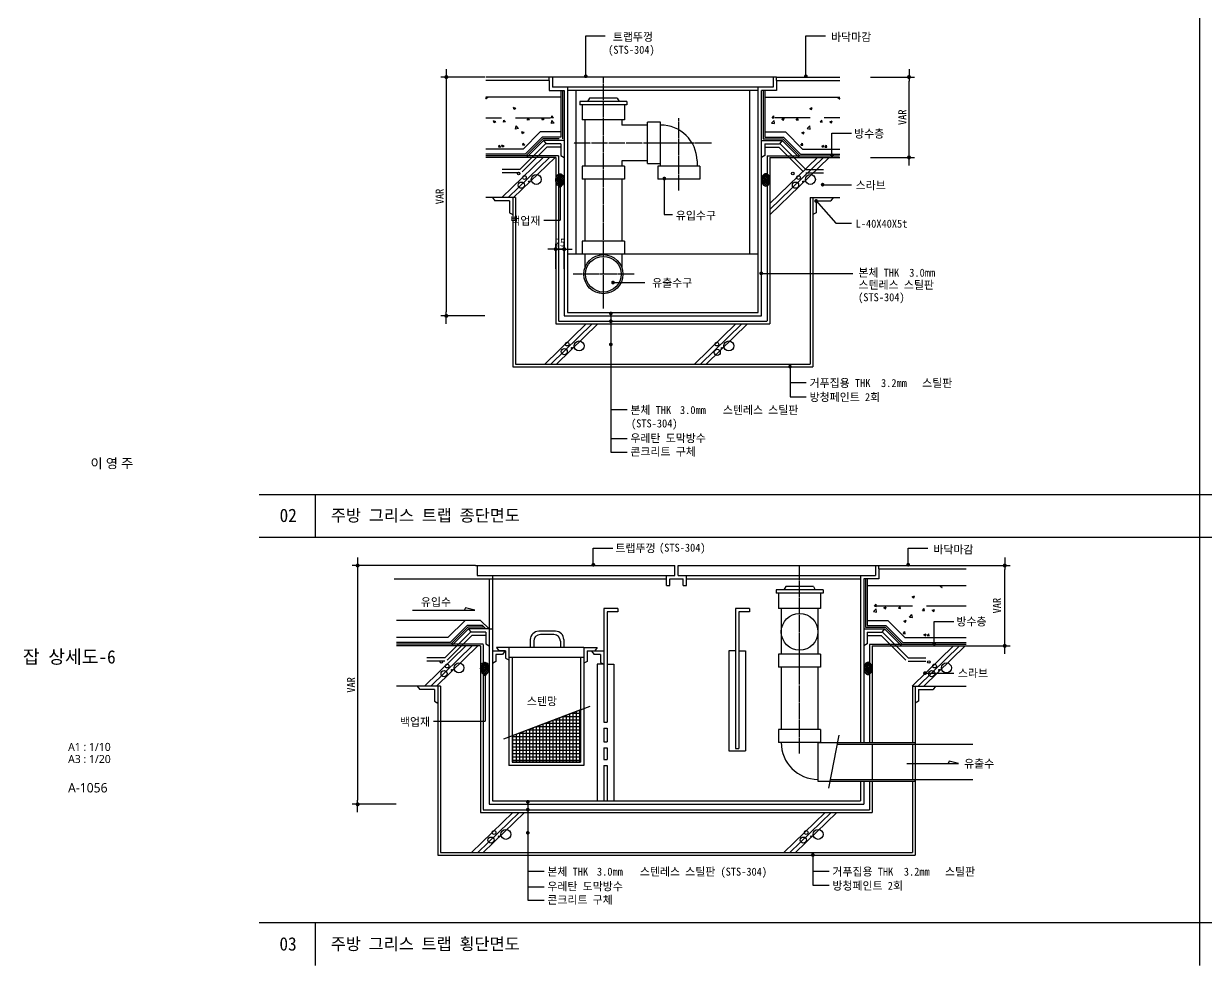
# Model space of a CAD drawing. Header units: millimetres. Extents: x 209 to 75467, y 6568 to 12199.
# Drawn here: x 49727 to 54160, y 6680 to 10209 of the extents above; entities that cross this region are included whole.
import ezdxf
from ezdxf.enums import TextEntityAlignment as Align

# ---------------------------------------------------------------- set-up
doc = ezdxf.new("R2010")
doc.units = ezdxf.units.MM
doc.header["$MEASUREMENT"] = 0
for name, pattern in [('CENTER', [65, 60, -2, 1, -2]), ('HIDDEN', [0.375, 0.25, -0.125]), ('HIDDENX2', [0.75, 0.5, -0.25])]:
    doc.linetypes.add(name, pattern=pattern)
doc.layers.get('0').update_dxf_attribs({"linetype": 'CONTINUOUS'})
for name, color, linetype, lineweight in [('A-BORD-TEXT', 3, 'CONTINUOUS', 25), ('A-MKXS-LEAD', 7, 'CONTINUOUS', 25), ('A-MKXS-TEXT1', 3, 'CONTINUOUS', 25), ('A-XXXX-TABL', 7, 'CONTINUOUS', 25)]:
    doc.layers.add(name, color=color, linetype=linetype, lineweight=lineweight)
for name, color, linetype in [('CA-ANNO-TEXT', 3, 'CONTINUOUS'), ('CEN', 1, 'CENTER'), ('COL', 2, 'CONTINUOUS'), ('DIM', 7, 'CONTINUOUS'), ('F', 4, 'CONTINUOUS'), ('H', 5, 'CONTINUOUS'), ('OBJ', 7, 'CONTINUOUS'), ('S', 6, 'CONTINUOUS'), ('TEXT', 7, 'CONTINUOUS'), ('W', 7, 'CONTINUOUS'), ('W2', 3, 'CONTINUOUS'), ('W3', 7, 'CONTINUOUS'), ('방수2', 4, 'HIDDENX2')]:
    doc.layers.add(name, color=color, linetype=linetype)
doc.styles.add('HY울릉도L', font='H2GTRE.TTF')
doc.styles.get("Standard").update_dxf_attribs({"font": 'SIMPLEX.shx'})
doc.styles.add('돋움', font='')
doc.styles.add('돋움체', font='')
doc.styles.add('맑은고딕', font='')
doc.styles.get('돋움').set_extended_font_data('DotumChe')
doc.styles.get('돋움체').set_extended_font_data('DotumChe')
doc.styles.get('맑은고딕').set_extended_font_data('Malgun Gothic')
doc.dimstyles.new('CDIM', dxfattribs={"dimtxt": 3, "dimasz": 1.5, "dimexe": 2, "dimexo": 1, "dimgap": 1, "dimtad": 1, "dimdec": 0, "dimrnd": 0.5, "dimzin": 0, "dimdsep": 32, "dimlunit": 6, "dimtxsty": 'HY울릉도L', "dimblk1": '_CIDOT', "dimblk2": '_CIDOT', "dimsah": 1, "dimcen": 5.5, "dimclrd": 2, "dimclre": 2, "dimclrt": 7, "dimadec": 0, "dimazin": 0, "dimtfac": 1, "dimtdec": 0, "dimtix": 1, "dimtmove": 2, "dimatfit": 1, "dimldrblk": '_CIDOT', "dimfxl": 1, "dimtolj": 1, "dimtzin": 0, "dimlwd": -1, "dimarcsym": 0})

# ---------------------------------------------------------------- blocks, each defined once
blk = doc.blocks.new('*X495')
at = {"color": 0}
for p, q in [((3041.2, 2283.2), (3058.4, 2300.4)), ((3041.7, 2278.1), (3061.5, 2297.8)), ((3041.8, 2289.5), (3054.2, 2301.8)), ((3065.9, 2279.8), (3046.9, 2298.8)), ((3066.1, 2285.3), (3050.3, 2301.1)), ((3064.6, 2292.4), (3055.4, 2301.6)), ((3057.1, 2266), (3041.2, 2281.9)), ((3060.5, 2268.3), (3041.4, 2287.3)), ((3063, 2271.4), (3042.5, 2291.9)), ((3052, 2265.5), (3042.7, 2274.7)), ((3043.1, 2273.8), (3063.7, 2294.4)), ((3064.8, 2275.2), (3044.4, 2295.7)), ((3045.2, 2270.2), (3065.3, 2290.3)), ((3048, 2267.4), (3066.1, 2285.5)), ((3051.8, 2265.5), (3065.9, 2279.6)), ((3059.2, 2267.3), (3062.3, 2270.3))]:
    blk.add_line(p, q, dxfattribs=at)
blk = doc.blocks.new('*X496')
at = {"color": 0}
for p, q in [((3269.4, 2529.7), (3272.5, 2530.9)), ((3269.4, 2529.7), (3274.3, 2526.3)), ((3274.2, 2525.7), (3275.1, 2526.8)), ((3274.2, 2525.7), (3275.1, 2525.7)), ((3274.3, 2526.3), (3275.1, 2528.7)), ((3072.9, 2469.4), (3077.7, 2475.1)), ((3078.9, 2468.8), (3077.7, 2475.1)), ((3185.3, 2497.4), (3192.3, 2500.1)), ((3185.3, 2497.4), (3190.3, 2494)), ((3190.3, 2494), (3192.3, 2500.1)), ((3070.5, 2453.4), (3078.3, 2461.5)), ((3070.5, 2453.4), (3079.4, 2452)), ((3072.9, 2469.4), (3078.9, 2468.8)), ((3079.4, 2452), (3078.3, 2461.5)), ((3101.3, 2465.1), (3108.3, 2467.8)), ((3101.3, 2465.1), (3106.3, 2461.8)), ((3106.3, 2461.8), (3108.3, 2467.8)), ((3144.6, 2463.1), (3149.5, 2468.8)), ((3144.6, 2463.1), (3150.6, 2462.6)), ((3150.6, 2462.5), (3149.5, 2468.8)), ((3177.2, 2436.8), (3185, 2445)), ((3186.1, 2435.5), (3185, 2445)), ((3216.4, 2456.8), (3221.2, 2462.5)), ((3216.4, 2456.8), (3222.4, 2456.3)), ((3222.4, 2456.3), (3221.2, 2462.5)), ((3245, 2457.1), (3252, 2459.8)), ((3245, 2457.1), (3250, 2453.8)), ((3250, 2453.8), (3252, 2459.8)), ((3161, 2424.9), (3168, 2427.6)), ((3161, 2424.9), (3166, 2421.5)), ((3166, 2421.5), (3168, 2427.6)), ((3177.2, 2436.8), (3186.1, 2435.5)), ((3158.5, 2387.9), (3163.3, 2393.6)), ((3158.5, 2387.9), (3164.5, 2387.3)), ((3164.5, 2387.3), (3163.3, 2393.6)), ((3220.7, 2384.6), (3227.7, 2387.3)), ((3220.7, 2384.6), (3225.7, 2381.3)), ((3225.7, 2381.3), (3227.7, 2387.3)), ((3230.2, 2381.6), (3235.1, 2387.3)), ((3230.2, 2381.6), (3236.2, 2381.1)), ((3236.2, 2381.1), (3235.1, 2387.3))]:
    blk.add_line(p, q, dxfattribs=at)
blk = doc.blocks.new('_CIDOT')
at = {"color": 0, "linetype": 'ByBlock'}
blk.add_line((2, 0), (-1, 0), dxfattribs=at)
at = {"color": 0, "linetype": 'ByBlock', "const_width": 0.5}
blk.add_lwpolyline([(-0.25, 0, 1), (0.25, 0, 1)], format="xyb", close=True, dxfattribs=at)
blk = doc.blocks.new('*D519')
at = {"layer": 'DIM', "lineweight": -2, "transparency": 16777216}
for p, q in [((51455.9, 10008.7), (51291.2, 10008.7)), ((51455.9, 9113.8), (51291.2, 9113.8))]:
    blk.add_line(p, q, dxfattribs=at)
at = {"layer": 'DIM', "transparency": 16777216}
blk.add_line((51311.2, 9993.7), (51311.2, 9128.8), dxfattribs=at)
at = {"layer": 'DIM', "transparency": 16777216, "xscale": 15, "yscale": 15, "zscale": 15}
for p, rotation in [((51311.2, 10008.7), 90), ((51311.2, 9113.8), 270)]:
    blk.add_blockref('_CIDOT', p, dxfattribs=dict(at, rotation=rotation))
at = {"layer": 'DIM', "color": 3, "transparency": 16777216, "insert": (51286.2, 9561.2), "char_height": 30, "attachment_point": 5, "rotation": 90, "style": '돋움'}
blk.add_mtext('\\A1;VAR', dxfattribs=at)
blk = doc.blocks.new('*D520')
at = {"layer": 'DIM', "transparency": 16777216}
for p, q in [((51706.3, 9363.8), (51691.3, 9363.8)), ((51752.8, 9363.8), (51721.3, 9363.8)), ((51767.8, 9363.8), (51782.8, 9363.8))]:
    blk.add_line(p, q, dxfattribs=at)
at = {"layer": 'DIM', "lineweight": -2, "transparency": 16777216}
for p, q in [((51721.3, 9290.6), (51721.3, 9383.8)), ((51752.8, 9290.6), (51752.8, 9383.8))]:
    blk.add_line(p, q, dxfattribs=at)
at = {"layer": 'DIM', "transparency": 16777216, "xscale": 15, "yscale": 15, "zscale": 15}
blk.add_blockref('_CIDOT', (51721.3, 9363.8), dxfattribs=at)
at = {"layer": 'DIM', "transparency": 16777216, "xscale": 15, "yscale": 15, "zscale": 15, "rotation": 180}
blk.add_blockref('_CIDOT', (51752.8, 9363.8), dxfattribs=at)
at = {"layer": 'DIM', "color": 3, "transparency": 16777216, "insert": (51737.1, 9388.8), "char_height": 30, "attachment_point": 5, "style": '돋움'}
blk.add_mtext('\\A1;25', dxfattribs=at)
blk = doc.blocks.new('*D521')
at = {"layer": 'DIM', "lineweight": -2, "transparency": 16777216}
for p, q in [((52900.9, 10008.7), (53065.6, 10008.7)), ((52900.9, 9707.6), (53065.6, 9707.6))]:
    blk.add_line(p, q, dxfattribs=at)
at = {"layer": 'DIM', "transparency": 16777216}
blk.add_line((53045.6, 9722.6), (53045.6, 9993.7), dxfattribs=at)
at = {"layer": 'DIM', "transparency": 16777216, "xscale": 15, "yscale": 15, "zscale": 15}
for p, rotation in [((53045.6, 10008.7), 90), ((53045.6, 9707.6), 270)]:
    blk.add_blockref('_CIDOT', p, dxfattribs=dict(at, rotation=rotation))
at = {"layer": 'DIM', "color": 3, "transparency": 16777216, "insert": (53020.5, 9858.1), "char_height": 30, "attachment_point": 5, "rotation": 90, "style": '돋움'}
blk.add_mtext('\\A1;VAR', dxfattribs=at)
blk = doc.blocks.new('*D501')
at = {"layer": 'DIM', "lineweight": -2, "transparency": 16777216}
for p, q in [((51123.5, 8178.2), (50958.8, 8178.2)), ((51123.5, 7283.3), (50958.8, 7283.3))]:
    blk.add_line(p, q, dxfattribs=at)
at = {"layer": 'DIM', "transparency": 16777216}
blk.add_line((50978.8, 8163.2), (50978.8, 7298.3), dxfattribs=at)
at = {"layer": 'DIM', "transparency": 16777216, "xscale": 15, "yscale": 15, "zscale": 15}
for p, rotation in [((50978.8, 8178.2), 90), ((50978.8, 7283.3), 270)]:
    blk.add_blockref('_CIDOT', p, dxfattribs=dict(at, rotation=rotation))
at = {"layer": 'DIM', "color": 3, "transparency": 16777216, "insert": (50953.7, 7730.7), "char_height": 30, "attachment_point": 5, "rotation": 90, "style": '돋움'}
blk.add_mtext('\\A1;VAR', dxfattribs=at)
blk = doc.blocks.new('*D502')
at = {"layer": 'DIM', "lineweight": -2, "transparency": 16777216}
for p, q in [((53259.7, 8178.2), (53424.4, 8178.2)), ((53259.7, 7877.1), (53424.4, 7877.1))]:
    blk.add_line(p, q, dxfattribs=at)
at = {"layer": 'DIM', "transparency": 16777216}
blk.add_line((53404.4, 7892.1), (53404.4, 8163.2), dxfattribs=at)
at = {"layer": 'DIM', "transparency": 16777216, "xscale": 15, "yscale": 15, "zscale": 15}
for p, rotation in [((53404.4, 8178.2), 90), ((53404.4, 7877.1), 270)]:
    blk.add_blockref('_CIDOT', p, dxfattribs=dict(at, rotation=rotation))
at = {"layer": 'DIM', "color": 3, "transparency": 16777216, "insert": (53374.9, 8027.7), "char_height": 30, "attachment_point": 5, "rotation": 90, "style": '돋움'}
blk.add_mtext('\\A1;VAR', dxfattribs=at)

msp = doc.modelspace()

# ---------------------------------------------------------------- linework, layer by layer
at = {"color": 0}
for p, q in [((52779.2, 9931.9), (52783.2, 9933.4)), ((52779.2, 9931.9), (52785.4, 9927.7)), ((52673.8, 9891.4), (52682.6, 9894.8)), ((52673.8, 9891.4), (52680, 9887.2)), ((52680, 9887.2), (52682.6, 9894.8)), ((52785.3, 9927), (52786.5, 9928.4)), ((52785.3, 9927), (52786.5, 9926.9)), ((52785.5, 9927.7), (52786.5, 9930.7)), ((52529.7, 9836.2), (52539.5, 9846.4)), ((52532.8, 9856.2), (52538.8, 9863.4)), ((52532.8, 9856.2), (52540.3, 9855.6)), ((52540.3, 9855.6), (52538.8, 9863.4)), ((52540.9, 9834.5), (52539.5, 9846.4)), ((52568.4, 9851), (52577.2, 9854.3)), ((52568.4, 9851), (52574.6, 9846.8)), ((52574.6, 9846.8), (52577.2, 9854.3)), ((52622.8, 9848.4), (52628.8, 9855.6)), ((52622.8, 9848.4), (52630.3, 9847.7)), ((52630.3, 9847.7), (52628.8, 9855.6)), ((52712.7, 9840.5), (52718.8, 9847.7)), ((52720.2, 9839.8), (52718.8, 9847.7)), ((52748.7, 9840.9), (52757.5, 9844.3)), ((52754.9, 9836.7), (52757.5, 9844.3)), ((52529.7, 9836.2), (52540.9, 9834.5)), ((52643.3, 9800.5), (52652.1, 9803.8)), ((52643.3, 9800.5), (52649.5, 9796.2)), ((52649.5, 9796.2), (52652.1, 9803.8)), ((52663.6, 9815.5), (52673.3, 9825.6)), ((52663.6, 9815.5), (52674.7, 9813.7)), ((52674.7, 9813.7), (52673.4, 9825.6)), ((52712.7, 9840.5), (52720.2, 9839.8)), ((52748.7, 9840.9), (52754.9, 9836.7)), ((52640.2, 9754), (52646.2, 9761.2)), ((52640.2, 9754), (52647.7, 9753.3)), ((52647.7, 9753.3), (52646.2, 9761.2)), ((52718.2, 9750), (52726.9, 9753.3)), ((52718.2, 9750), (52724.4, 9745.7)), ((52724.4, 9745.7), (52726.9, 9753.3)), ((52730.1, 9746.1), (52736.2, 9753.3)), ((52730.1, 9746.1), (52737.6, 9745.5)), ((52737.6, 9745.5), (52736.2, 9753.3))]:
    msp.add_line(p, q, dxfattribs=at)
at = {"color": 4, "linetype": 'ByBlock'}
for p, q in [((51721.3, 9438.9), (51721.3, 9299.9)), ((51752.8, 9438.9), (51752.8, 9299.9)), ((51471.3, 7346.5), (51471.3, 7326.3))]:
    msp.add_line(p, q, dxfattribs=at)
at = {"layer": 'A-MKXS-LEAD'}
for p, q in [((51833.8, 10163.2), (51907.1, 10163.2)), ((51833.8, 10011.7), (51833.8, 10163.2)), ((52659.1, 10163.2), (52732.4, 10163.2)), ((52659.1, 10011.7), (52659.1, 10163.2)), ((52756.9, 9715.9), (52756.9, 9798.6)), ((52756.9, 9798.6), (52830.2, 9798.6)), ((51737.8, 9600.9), (51737.8, 9472.2)), ((52721.9, 9605.4), (52830.2, 9605.4)), ((52697.4, 9544.5), (52771, 9461.6)), ((51676.6, 9472.2), (51737.8, 9472.2)), ((52771, 9461.6), (52830.2, 9461.6)), ((52491.6, 9273), (52835.1, 9273)), ((51936.1, 9238.7), (52055.7, 9238.7)), ((51927.8, 9122.8), (51927.8, 8603.4)), ((52599.5, 8923.4), (52599.5, 8810.9)), ((52599.5, 8863.7), (52660.6, 8863.7)), ((52599.5, 8810.9), (52660.6, 8810.9)), ((51927.8, 8762.6), (51989, 8762.6)), ((51927.8, 8653.9), (51989, 8653.9)), ((51927.8, 8603.4), (51989, 8603.4)), ((51862.2, 8181.2), (51862.2, 8242.9)), ((51862.2, 8242.9), (51935.5, 8242.9)), ((53042.4, 8181.2), (53042.4, 8242.9)), ((53042.4, 8242.9), (53115.7, 8242.9)), ((51184.8, 8011), (51418, 8011)), ((51382.8, 8020.1), (51378.5, 8009.1)), ((51418, 8011), (51382.8, 8020.1)), ((53140.2, 7968.1), (53213.5, 7968.1)), ((53140.2, 7885.5), (53140.2, 7968.1)), ((51456.2, 7770.4), (51456.2, 7594.4)), ((53105.3, 7774.9), (53213.5, 7774.9)), ((51263.1, 7594.4), (51456.2, 7594.4)), ((53037, 7435.8), (53231, 7435.8)), ((53195.8, 7444.9), (53191.5, 7433.9)), ((53231, 7435.8), (53195.8, 7444.9)), ((51616.6, 7292.7), (51616.6, 6923.8)), ((52685.1, 7093.4), (52685.1, 6979.8)), ((51616.6, 7032.6), (51677.7, 7032.6)), ((52685.1, 7032.6), (52746.3, 7032.6)), ((51616.6, 6974.2), (51677.7, 6974.2)), ((52685.1, 6979.8), (52746.3, 6979.8)), ((51616.6, 6923.8), (51677.7, 6923.8))]:
    msp.add_line(p, q, dxfattribs=at)
at = {"layer": 'A-MKXS-LEAD', "const_width": 7}
for points in [[(51833.8, 10015.2, 1), (51833.8, 10008.2, 1)], [(52659.1, 10015.2, 1), (52659.1, 10008.2, 1)], [(51737.8, 9604.4, 1), (51737.8, 9597.4, 1)], [(52721.9, 9608.9, 1), (52721.9, 9601.9, 1)], [(52697.4, 9548, 1), (52697.4, 9541, 1)], [(52491.6, 9276.5, 1), (52491.6, 9269.5, 1)], [(51936.1, 9242.2, 1), (51936.1, 9235.2, 1)], [(51927.8, 9126.3, 1), (51927.8, 9119.3, 1)], [(51927.8, 9097.2, 1), (51927.8, 9090.2, 1)], [(51927.8, 9010.2, 1), (51927.8, 9003.2, 1)], [(52599.5, 8926.9, 1), (52599.5, 8919.9, 1)], [(51862.2, 8184.7, 1), (51862.2, 8177.7, 1)], [(53042.4, 8184.7, 1), (53042.4, 8177.7, 1)], [(53140.2, 7889, 1), (53140.2, 7882, 1)], [(51456.2, 7773.9, 1), (51456.2, 7766.9, 1)], [(53105.3, 7778.4, 1), (53105.3, 7771.4, 1)], [(51616.6, 7296.2, 1), (51616.6, 7289.2, 1)], [(51616.6, 7266.7, 1), (51616.6, 7259.7, 1)], [(51616.6, 7180.1, 1), (51616.6, 7173.1, 1)], [(52685.1, 7096.9, 1), (52685.1, 7089.9, 1)]]:
    msp.add_lwpolyline(points, format="xyb", close=True, dxfattribs=at)
at = {"layer": 'A-MKXS-LEAD'}
msp.add_circle((53130.2, 7773.1), 11.6, dxfattribs=at)
at = {"layer": 'A-XXXX-TABL'}
for p, q in [((54134, 12194.8), (54134, 6679.8)), ((50609, 8444.8), (57956.5, 8444.8)), ((50609, 8284.8), (57956.5, 8284.8)), ((50609, 6839.8), (57956.5, 6839.8))]:
    msp.add_line(p, q, dxfattribs=at)
at = {"layer": 'CEN'}
for p, q in [((51899.9, 9141.8), (51899.9, 10008.8)), ((52182.8, 9584.2), (52182.8, 9855)), ((52305.4, 9761.3), (51787.2, 9761.3)), ((52015.6, 9270), (51787.2, 9270)), ((52635.5, 7474.2), (52635.5, 8178.3))]:
    msp.add_line(p, q, dxfattribs=at)
at = {"layer": 'COL', "color": 7}
for p, q in [((50819.8, 8444.8), (50819.8, 8284.8)), ((50819.8, 6839.8), (50819.8, 6679.8))]:
    msp.add_line(p, q, dxfattribs=at)
at = {"layer": 'DIM', "color": 4, "const_width": 7}
for points in [[(52756.9, 9719.4, 1), (52756.9, 9712.4, 1)], [(52128.4, 9631.8, 1), (52128.4, 9624.8, 1)]]:
    msp.add_lwpolyline(points, format="xyb", close=True, dxfattribs=at)
at = {"layer": 'F'}
for p, q in [((51696.4, 10008.7), (51459.3, 10008.7)), ((51696.4, 9996.1), (51696.4, 10008.7)), ((52549.4, 10008.7), (51696.4, 10008.7)), ((51708.9, 10008.7), (51708.9, 9971)), ((52536.9, 10008.7), (52536.9, 9971)), ((52549.4, 9996.1), (52549.4, 10008.7)), ((52549.4, 10008.7), (52786.5, 10008.7)), ((51740.3, 9933.4), (51459.3, 9933.4)), ((52536.9, 9971), (51708.9, 9971)), ((51740.3, 9958.5), (51740.3, 9784)), ((51765.4, 9971), (51765.4, 9126.3)), ((52480.4, 9958.5), (51765.4, 9958.5)), ((51796.7, 9958.5), (51796.7, 9345.4)), ((52449, 9345.4), (52449, 9958.5)), ((52480.4, 9126.3), (52480.4, 9971)), ((52505.5, 9958.5), (52505.5, 9784)), ((52505.5, 9933.4), (52786.5, 9933.4)), ((51812.2, 9917.6), (51812.2, 9905.1)), ((51987.7, 9917.6), (51812.2, 9917.6)), ((51987.7, 9905.1), (51812.2, 9905.1)), ((51821, 9905.1), (51821, 9847.9)), ((51848.4, 9930.1), (51841, 9917.6)), ((51951.4, 9930.1), (51848.4, 9930.1)), ((51951.4, 9930.1), (51958.8, 9917.6)), ((51978.9, 9905.1), (51978.9, 9847.9)), ((51987.7, 9917.6), (51987.7, 9905.1)), ((51978.9, 9847.9), (51821, 9847.9)), ((51831, 9847.9), (51831, 9674.8)), ((51968.8, 9847.9), (51968.8, 9829.1)), ((51662.8, 9802.9), (51599, 9739)), ((51740.3, 9802.9), (51662.8, 9802.9)), ((52065.2, 9829.1), (51968.8, 9829.1)), ((52113.9, 9839.1), (52065.2, 9839.1)), ((52065.2, 9685.1), (52065.2, 9839.1)), ((52113.9, 9674.8), (52113.9, 9839.1)), ((52505.5, 9802.9), (52582.9, 9802.9)), ((52582.9, 9802.9), (52646.8, 9739)), ((51670.6, 9784), (51606.8, 9720.2)), ((51675.8, 9771.5), (51612, 9707.6)), ((51740.3, 9784), (51670.6, 9784)), ((51675.8, 9771.5), (51685, 9758.9)), ((51752.8, 9771.5), (51675.8, 9771.5)), ((51740.3, 9758.9), (51685, 9758.9)), ((51740.3, 9758.9), (51740.3, 9714.8)), ((52493, 9771.5), (52569.9, 9771.5)), ((52505.5, 9784), (52575.1, 9784)), ((52505.5, 9758.9), (52560.7, 9758.9)), ((52505.5, 9758.9), (52505.5, 9714.8)), ((52569.9, 9771.5), (52560.7, 9758.9)), ((52569.9, 9771.5), (52633.8, 9707.6)), ((52575.1, 9784), (52639, 9720.2)), ((51599, 9739), (51459.3, 9739)), ((51606.8, 9720.2), (51459.3, 9720.2)), ((51740.3, 9714.8), (51752.8, 9707.6)), ((52505.5, 9714.8), (52493, 9707.6)), ((52639, 9720.2), (52786.5, 9720.2)), ((52646.8, 9739), (52786.5, 9739)), ((51821, 9674.8), (51821, 9626.1)), ((51978.9, 9674.8), (51821, 9674.8)), ((51968.8, 9695.2), (51968.8, 9674.8)), ((52065.2, 9695.2), (51968.8, 9695.2)), ((51978.9, 9674.8), (51978.9, 9626.1)), ((52065.2, 9685.1), (52113.9, 9685.1)), ((52103.8, 9674.8), (52103.8, 9626.1)), ((52261.7, 9674.8), (52103.8, 9674.8)), ((52251.6, 9695.2), (52251.6, 9674.8)), ((52261.7, 9674.8), (52261.7, 9626.1)), ((51978.9, 9626.1), (51821, 9626.1)), ((51831, 9626.1), (51831, 9394.1)), ((51968.8, 9626.1), (51968.8, 9394.1)), ((52261.7, 9626.1), (52103.8, 9626.1)), ((52128.4, 9628.3), (52128.4, 9494)), ((51483.9, 9557.1), (51493.1, 9544.5)), ((51560.9, 9557.1), (51483.9, 9557.1)), ((51548.3, 9544.5), (51493.1, 9544.5)), ((51548.3, 9544.5), (51548.3, 9500.4)), ((51560.9, 9557.1), (51560.9, 9493.2)), ((51560.9, 9557.1), (51560.9, 8923.1)), ((52684.9, 9557.1), (52684.9, 9493.2)), ((52684.9, 9557.1), (52761.9, 9557.1)), ((52684.9, 9557.1), (52684.9, 8923.1)), ((52697.4, 9544.5), (52697.4, 9500.4)), ((52697.4, 9544.5), (52752.7, 9544.5)), ((52761.9, 9557.1), (52752.7, 9544.5)), ((51548.3, 9500.4), (51560.9, 9493.2)), ((52128.4, 9494), (52159.3, 9494)), ((52697.4, 9500.4), (52684.9, 9493.2)), ((51821, 9394.1), (51821, 9345.4)), ((51978.9, 9394.1), (51821, 9394.1)), ((51978.9, 9394.1), (51978.9, 9345.4)), ((52480.4, 9345.4), (51765.4, 9345.4)), ((51831, 9345.4), (51831, 9294.7)), ((51968.8, 9345.4), (51968.8, 9294.7)), ((51765.4, 9126.3), (52480.4, 9126.3)), ((51560.9, 8923.1), (52684.9, 8923.1)), ((51421.1, 8178.2), (51115.4, 8178.2)), ((51421.1, 8178.2), (52167.5, 8178.2)), ((51427.3, 8178.2), (51427.3, 8140.6)), ((52167.5, 8140.6), (52167.5, 8178.2)), ((52180, 8140.6), (52180, 8178.2)), ((52180, 8178.2), (52932.7, 8178.2)), ((52920.2, 8178.2), (52920.2, 8140.6)), ((52932.7, 8165.6), (52932.7, 8178.2)), ((52932.7, 8178.2), (53259.9, 8178.2)), ((51427.3, 8140.6), (52167.5, 8140.6)), ((51471.3, 8128), (51483.8, 8128)), ((51483.8, 8140.6), (51483.8, 7295.8)), ((51483.8, 8128), (52136.1, 8128)), ((52136.1, 8102.9), (52136.1, 8140.6)), ((52148.7, 8102.9), (52148.7, 8128)), ((52148.7, 8128), (52198.8, 8128)), ((52180, 8140.6), (52920.2, 8140.6)), ((52198.8, 8102.9), (52198.8, 8128)), ((52211.4, 8102.9), (52211.4, 8140.6)), ((52211.4, 8128), (52863.7, 8128)), ((52863.7, 8140.6), (52863.7, 7514.9)), ((52888.8, 8128), (52888.8, 7953.6)), ((52136.1, 8102.9), (52148.7, 8102.9)), ((52198.8, 8102.9), (52211.4, 8102.9)), ((52547.7, 8087.1), (52547.7, 8074.6)), ((52723.2, 8087.1), (52547.7, 8087.1)), ((52723.2, 8074.6), (52547.7, 8074.6)), ((52556.5, 8074.6), (52556.5, 8017.4)), ((52584, 8099.7), (52576.6, 8087.1)), ((52687, 8099.7), (52584, 8099.7)), ((52687, 8099.7), (52694.4, 8087.1)), ((52714.4, 8074.6), (52714.4, 8017.4)), ((52723.2, 8087.1), (52723.2, 8074.6)), ((52888.8, 8102.9), (53259.9, 8102.9)), ((52714.4, 8017.4), (52556.5, 8017.4)), ((52566.6, 8017.4), (52566.6, 7845.9)), ((52704.4, 8017.4), (52704.4, 7845.9)), ((51381.3, 7972.4), (51317.4, 7908.5)), ((51389.1, 7953.6), (51325.2, 7889.7)), ((51394.3, 7941), (51330.4, 7877.1)), ((51446.2, 7953.6), (51389.1, 7953.6)), ((51394.3, 7941), (51403.5, 7928.5)), ((51471.3, 7941), (51394.3, 7941)), ((51446.2, 7953.6), (51458.7, 7941)), ((51471.3, 7941), (51483.8, 7941)), ((52876.3, 7941), (52953.2, 7941)), ((52876.3, 7941), (52876.3, 7877.1)), ((52888.8, 7972.4), (52966.2, 7972.4)), ((52888.8, 7953.6), (52958.4, 7953.6)), ((52953.2, 7941), (52944.1, 7928.5)), ((52953.2, 7941), (53017.1, 7877.1)), ((52958.4, 7953.6), (53022.3, 7889.7)), ((52966.2, 7972.4), (53030.1, 7908.5)), ((51317.4, 7908.5), (51125, 7908.5)), ((51458.7, 7928.5), (51403.5, 7928.5)), ((51458.7, 7928.5), (51458.7, 7884.3)), ((51626, 7900.5), (51626, 7871.5)), ((51638.6, 7894.3), (51638.6, 7871.5)), ((51720.1, 7931.9), (51657.4, 7931.9)), ((51713.9, 7919.4), (51663.7, 7919.4)), ((51738.9, 7894.3), (51738.9, 7871.5)), ((51751.5, 7900.5), (51751.5, 7871.5)), ((52888.8, 7928.5), (52888.8, 7884.3)), ((52888.8, 7928.5), (52944.1, 7928.5)), ((53030.1, 7908.5), (53259.9, 7908.5)), ((51325.2, 7889.7), (51125, 7889.7)), ((51458.7, 7884.3), (51471.3, 7877.1)), ((51530.3, 7857.1), (51483.8, 7857.1)), ((51499.6, 7871.5), (51507.8, 7858.9)), ((51545.6, 7871.5), (51499.6, 7871.5)), ((51533.1, 7858.9), (51507.8, 7858.9)), ((51530.3, 7857.1), (51521.3, 7844.7)), ((51533.1, 7858.9), (51533.1, 7831.3)), ((51545.6, 7871.5), (51545.6, 7824.9)), ((51826.5, 7871.5), (51545.6, 7871.5)), ((51545.6, 7871.5), (51545.6, 7428.6)), ((51826.5, 7871.5), (51876.8, 7871.5)), ((51826.5, 7871.5), (51826.5, 7428.6)), ((51839, 7858.9), (51868.5, 7858.9)), ((51839, 7858.9), (51839, 7819.1)), ((51901.7, 7856.8), (51855.7, 7856.8)), ((51855.7, 7856.8), (51864.9, 7844.3)), ((51876.8, 7871.5), (51868.5, 7858.9)), ((51901.7, 7856.8), (51901.7, 7808.9)), ((52395.4, 7858), (52370.3, 7858)), ((52370.3, 7858), (52370.3, 7483.7)), ((52407.9, 7858), (52433, 7858)), ((52433, 7858), (52433, 7483.7)), ((52888.8, 7884.3), (52876.3, 7877.1)), ((53022.3, 7889.7), (53259.9, 7889.7)), ((51496.3, 7818.1), (51483.8, 7810.9)), ((51521.3, 7844.7), (51496.3, 7844.7)), ((51496.3, 7844.7), (51496.3, 7818.1)), ((51533.1, 7831.3), (51545.6, 7824.9)), ((51826.5, 7833.9), (51545.6, 7833.9)), ((51558.2, 7833.9), (51558.2, 7441.1)), ((51813.9, 7833.9), (51813.9, 7441.1)), ((51839, 7819.1), (51826.5, 7812.7)), ((51889.2, 7844.3), (51864.9, 7844.3)), ((51901.7, 7808.9), (51876.6, 7808.9)), ((51876.6, 7808.9), (51876.6, 7295.8)), ((51889.2, 7844.3), (51889.2, 7815.3)), ((51889.2, 7815.3), (51901.7, 7808.9)), ((51914.3, 7808.9), (51939.4, 7808.9)), ((51939.4, 7808.9), (51939.4, 7295.8)), ((52556.5, 7845.9), (52556.5, 7797.2)), ((52714.4, 7845.9), (52556.5, 7845.9)), ((52714.4, 7845.9), (52714.4, 7797.2)), ((52714.4, 7797.2), (52556.5, 7797.2)), ((52566.6, 7797.2), (52566.6, 7563.6)), ((52704.4, 7797.2), (52704.4, 7563.6)), ((51202.3, 7726.6), (51211.5, 7714)), ((51279.3, 7726.6), (51202.3, 7726.6)), ((51279.3, 7726.6), (51279.3, 7092.6)), ((51279.3, 7726.6), (51279.3, 7662.7)), ((53068.2, 7726.6), (53145.2, 7726.6)), ((53068.2, 7726.6), (53068.2, 7092.6)), ((53068.2, 7726.6), (53068.2, 7662.7)), ((53145.2, 7726.6), (53136, 7714)), ((51266.8, 7714), (51211.5, 7714)), ((51266.8, 7714), (51266.8, 7669.9)), ((51266.8, 7669.9), (51279.3, 7662.7)), ((53080.7, 7669.9), (53068.2, 7662.7)), ((53080.7, 7714), (53136, 7714)), ((53080.7, 7714), (53080.7, 7669.9)), ((51848.9, 7650.3), (51525, 7527.1)), ((52556.5, 7563.6), (52556.5, 7514.9)), ((52714.4, 7563.6), (52556.5, 7563.6)), ((52714.4, 7563.6), (52714.4, 7514.9)), ((52782.5, 7542.1), (52743.6, 7343.3)), ((52714.4, 7514.9), (52556.5, 7514.9)), ((52704.4, 7514.9), (52704.4, 7370.6)), ((52704.4, 7514.9), (53068.2, 7514.9)), ((52776, 7508.6), (53068.2, 7508.6)), ((53068.2, 7514.9), (53068.2, 7508.6)), ((52370.3, 7483.7), (52433, 7483.7)), ((51826.5, 7428.6), (51545.6, 7428.6)), ((51813.9, 7441.1), (51558.2, 7441.1)), ((52704.4, 7370.6), (53068.2, 7370.6)), ((52750.2, 7376.9), (53068.2, 7376.9)), ((52863.7, 7370.6), (52863.7, 7295.8)), ((53068.2, 7370.6), (53068.2, 7376.9)), ((51483.8, 7295.8), (52863.7, 7295.8)), ((51279.3, 7092.6), (53068.2, 7092.6))]:
    msp.add_line(p, q, dxfattribs=at)
at = {"layer": 'F', "linetype": 'Continuous'}
for p, q in [((51459.3, 9856.3), (51517.7, 9856.3)), ((51570.3, 9856.3), (51702.3, 9856.3)), ((52675.5, 9856.3), (52543.5, 9856.3)), ((52786.5, 9856.3), (52728, 9856.3)), ((53058.8, 8025.8), (52926.8, 8025.8)), ((53259.9, 8025.8), (53111.4, 8025.8))]:
    msp.add_line(p, q, dxfattribs=at)
at = {"layer": 'F'}
for points in [[(51737.1, 9646.1, -0.13677), (51742.8, 9644.5, -0.10699), (51748.2, 9639.4, -0.081225), (51751.5, 9632.3, -0.069251), (51752.8, 9623.2, -0.069251), (51751.5, 9614.1, -0.081225), (51748.2, 9607, -0.10699), (51742.8, 9601.9, -0.13677), (51737.1, 9600.3, -0.13677), (51731.5, 9601.9, -0.10699), (51726, 9607, -0.081225), (51722.7, 9614.1, -0.069251), (51721.4, 9623.2, -0.069251), (51722.7, 9632.3, -0.081225), (51726, 9639.4, -0.10699), (51731.5, 9644.5, -0.13677)], [(52508.6, 9646.1, 0.13677), (52503, 9644.5, 0.10699), (52497.5, 9639.4, 0.081225), (52494.2, 9632.3, 0.069251), (52492.9, 9623.2, 0.069251), (52494.2, 9614.1, 0.081225), (52497.5, 9607, 0.10699), (52503, 9601.9, 0.13677), (52508.6, 9600.3, 0.13677), (52514.3, 9601.9, 0.10699), (52519.7, 9607, 0.081225), (52523.1, 9614.1, 0.069251), (52524.3, 9623.2, 0.069251), (52523.1, 9632.3, 0.081225), (52519.7, 9639.4, 0.10699), (52514.3, 9644.5, 0.13677)], [(51455.6, 7815.6, -0.13677), (51461.2, 7814, -0.10699), (51466.7, 7808.9, -0.081225), (51470, 7801.8, -0.069251), (51471.3, 7792.7, -0.069251), (51470, 7783.6, -0.081225), (51466.7, 7776.5, -0.10699), (51461.2, 7771.4, -0.13677), (51455.6, 7769.8, -0.13677), (51449.9, 7771.4, -0.10699), (51444.5, 7776.5, -0.081225), (51441.2, 7783.6, -0.069251), (51439.9, 7792.7, -0.069251), (51441.2, 7801.8, -0.081225), (51444.5, 7808.9, -0.10699), (51449.9, 7814, -0.13677)], [(52891.9, 7815.6, 0.13677), (52886.3, 7814, 0.10699), (52880.9, 7808.9, 0.081225), (52877.5, 7801.8, 0.069251), (52876.3, 7792.7, 0.069251), (52877.5, 7783.6, 0.081225), (52880.9, 7776.5, 0.10699), (52886.3, 7771.4, 0.13677), (52891.9, 7769.8, 0.13677), (52897.6, 7771.4, 0.10699), (52903, 7776.5, 0.081225), (52906.4, 7783.6, 0.069251), (52907.6, 7792.7, 0.069251), (52906.4, 7801.8, 0.081225), (52903, 7808.9, 0.10699), (52897.6, 7814, 0.13677)]]:
    msp.add_lwpolyline(points, format="xyb", close=True, dxfattribs=at)
for radius in [73.2, 66.9]:
    msp.add_circle((51899.9, 9270), radius, dxfattribs=at)
for centre, radius, start, end in [((52113.9, 9691.2), 137.8, 1.6425, 90), ((51657.4, 7900.5), 31.4, 90, 180), ((51663.7, 7894.3), 25.1, 90, 180), ((51713.9, 7894.3), 25.1, 0, 90), ((51720.1, 7900.5), 31.4, 0, 90), ((52704.4, 7514.9), 138, 180, 270)]:
    msp.add_arc(centre, radius, start, end, dxfattribs=at)
at = {"layer": 'H'}
for p, q in [((51746.5, 9958.5), (51746.5, 9777.8)), ((52499.2, 9958.5), (52499.2, 9777.8)), ((51683.1, 9758.9), (51587, 9662.9)), ((51673.2, 9777.8), (51609.4, 9713.9)), ((51734, 9777.8), (51673.2, 9777.8)), ((52499.2, 9777.8), (52572.5, 9777.8)), ((52562.7, 9758.9), (52658.7, 9662.9)), ((52572.5, 9777.8), (52636.4, 9713.9)), ((51688.3, 9746.4), (51595.9, 9654)), ((51740.3, 9746.4), (51688.3, 9746.4)), ((52505.5, 9746.4), (52557.5, 9746.4)), ((52557.5, 9746.4), (52649.9, 9654)), ((51587, 9662.9), (51520.2, 9662.9)), ((51587, 9650.3), (51520.2, 9650.3)), ((52658.7, 9662.9), (52725.6, 9662.9)), ((52658.7, 9650.3), (52725.6, 9650.3)), ((52882.5, 8128), (52882.5, 7947.3)), ((51391.7, 7947.3), (51327.8, 7883.4)), ((51452.4, 7947.3), (51391.7, 7947.3)), ((52882.5, 7947.3), (52955.8, 7947.3)), ((52955.8, 7947.3), (53019.7, 7883.4)), ((51401.5, 7928.5), (51305.5, 7832.4)), ((51406.7, 7915.9), (51314.3, 7823.5)), ((51458.7, 7915.9), (51406.7, 7915.9)), ((52888.8, 7915.9), (52940.8, 7915.9)), ((52940.8, 7915.9), (53033.2, 7823.5)), ((52946, 7928.5), (53042.1, 7832.4)), ((51305.5, 7832.4), (51238.6, 7832.4)), ((51305.5, 7819.8), (51238.6, 7819.8)), ((53042.1, 7832.4), (53108.9, 7832.4)), ((53042.1, 7819.8), (53108.9, 7819.8)), ((53068.2, 7508.6), (53284.3, 7508.6)), ((53068.2, 7376.9), (53284.3, 7376.9))]:
    msp.add_line(p, q, dxfattribs=at)
msp.add_circle((52635.5, 7929.7), 68.9, dxfattribs=at)
at = {"layer": 'OBJ', "color": 9}
for p, q in [((51519.4, 9557.1), (51674.5, 9707.6)), ((51542.6, 9557.1), (51697.7, 9707.6)), ((51563.5, 9557.1), (51718.6, 9707.6)), ((52524.3, 9492.3), (52746.1, 9707.6)), ((52524.3, 9512.5), (52725.2, 9707.6)), ((52524.3, 9535), (52702, 9707.6)), ((51680, 8933.1), (51835, 9083.7)), ((51703.2, 8933.1), (51858.2, 9083.7)), ((51724, 8933.1), (51879.1, 9083.7)), ((52241.3, 8933.1), (52396.3, 9083.7)), ((52264.4, 8933.1), (52419.5, 9083.7)), ((52285.3, 8933.1), (52440.4, 9083.7))]:
    msp.add_line(p, q, dxfattribs=at)
at = {"layer": 'OBJ', "color": 4}
for p, q in [((51229.8, 7726.6), (51384.8, 7877.1)), ((51253, 7726.6), (51408, 7877.1)), ((51273.8, 7726.6), (51428.9, 7877.1)), ((53057.1, 7726.6), (53212.1, 7877.1)), ((53080.3, 7726.6), (53235.3, 7877.1)), ((53101.1, 7726.6), (53256.2, 7877.1)), ((51405.6, 7102.7), (51560.7, 7253.2)), ((51428.8, 7102.7), (51583.8, 7253.2)), ((51449.7, 7102.7), (51604.7, 7253.2)), ((52576, 7102.7), (52731.1, 7253.2)), ((52599.2, 7102.7), (52754.3, 7253.2)), ((52620.1, 7102.7), (52775.2, 7253.2))]:
    msp.add_line(p, q, dxfattribs=at)
at = {"layer": 'OBJ', "color": 9}
for centre, radius in [((51582.3, 9647.3), 4.64), ((51603.8, 9632), 6.96), ((51648.4, 9625), 18.6), ((52609.9, 9647.3), 4.64), ((52631.3, 9632), 6.96), ((52675.9, 9625), 18.6), ((51592.5, 9603.6), 11.6), ((51622, 9616.9), 2.32), ((52620.1, 9603.6), 11.6), ((52649.5, 9616.9), 2.32), ((51764.3, 9008.1), 6.96), ((51808.9, 9001.1), 18.6), ((52325.6, 9008.1), 6.96), ((52370.2, 9001.1), 18.6), ((51753.1, 8979.7), 11.6), ((51782.5, 8993), 2.32), ((52326.6, 8976.9), 11.6), ((52343.8, 8993), 2.32)]:
    msp.add_circle(centre, radius, dxfattribs=at)
at = {"layer": 'OBJ', "color": 4}
for centre, radius in [((51292.7, 7816.8), 4.64), ((51314.1, 7801.5), 6.96), ((51358.7, 7794.6), 18.6), ((53120, 7816.8), 4.64), ((53141.4, 7801.5), 6.96), ((53186, 7794.6), 18.6), ((51302.9, 7773.1), 11.6), ((51332.3, 7786.4), 2.32), ((53159.6, 7786.4), 2.32), ((51490, 7177.6), 6.96), ((51534.5, 7170.6), 18.6), ((52660.4, 7177.6), 6.96), ((52705, 7170.6), 18.6), ((51478.7, 7149.2), 11.6), ((51508.1, 7162.5), 2.32), ((52649.1, 7149.2), 11.6), ((52678.6, 7162.5), 2.32)]:
    msp.add_circle(centre, radius, dxfattribs=at)
at = {"layer": 'S'}
for p, q in [((51786.9, 7441.1), (51786.9, 7626.7)), ((51799.5, 7441.1), (51799.5, 7631.5)), ((51812, 7441.1), (51812, 7636.3)), ((51674, 7441.1), (51674, 7583.8)), ((51682.7, 7587.1), (51813.9, 7587.1)), ((51686.6, 7441.1), (51686.6, 7588.6)), ((51699.1, 7441.1), (51699.1, 7593.3)), ((51711.7, 7441.1), (51711.7, 7598.1)), ((51715.7, 7599.6), (51813.9, 7599.6)), ((51724.2, 7441.1), (51724.2, 7602.9)), ((51736.8, 7441.1), (51736.8, 7607.6)), ((51748.7, 7612.2), (51813.9, 7612.2)), ((51749.3, 7441.1), (51749.3, 7612.4)), ((51761.8, 7441.1), (51761.8, 7617.2)), ((51774.4, 7441.1), (51774.4, 7622)), ((51781.6, 7624.7), (51813.9, 7624.7)), ((51558.2, 7536.9), (51813.9, 7536.9)), ((51561.1, 7441.1), (51561.1, 7540.8)), ((51573.7, 7441.1), (51573.7, 7545.6)), ((51583.8, 7549.5), (51813.9, 7549.5)), ((51586.2, 7441.1), (51586.2, 7550.4)), ((51598.8, 7441.1), (51598.8, 7555.1)), ((51611.3, 7441.1), (51611.3, 7559.9)), ((51616.8, 7562), (51813.9, 7562)), ((51623.9, 7441.1), (51623.9, 7564.7)), ((51636.4, 7441.1), (51636.4, 7569.5)), ((51648.9, 7441.1), (51648.9, 7574.2)), ((51649.8, 7574.5), (51813.9, 7574.5)), ((51661.5, 7441.1), (51661.5, 7579)), ((51558.2, 7524.4), (51813.9, 7524.4)), ((51558.2, 7511.8), (51813.9, 7511.8)), ((51558.2, 7499.3), (51813.9, 7499.3)), ((51558.2, 7486.7), (51813.9, 7486.7)), ((51558.2, 7474.2), (51813.9, 7474.2)), ((51558.2, 7461.6), (51813.9, 7461.6)), ((51558.2, 7449.1), (51813.9, 7449.1))]:
    msp.add_line(p, q, dxfattribs=at)
msp.add_lwpolyline([(51813.9, 7637), (51558.2, 7539.7), (51558.2, 7441.1), (51813.9, 7441.1), (51813.9, 7637)], dxfattribs=at)
at = {"layer": 'W'}
for p, q in [((51381.3, 7972.4), (51125, 7972.4)), ((51439.9, 7972.4), (51381.3, 7972.4)), ((51439.9, 7972.4), (51471.3, 7941))]:
    msp.add_line(p, q, dxfattribs=at)
at = {"layer": 'W2'}
for p, q in [((51953.7, 8017.4), (51901.7, 8017.4)), ((51901.7, 8017.4), (51901.7, 7590.7)), ((51953.7, 8004.8), (51914.3, 8004.8)), ((51914.3, 8004.8), (51914.3, 7590.7)), ((51953.7, 8017.4), (51953.7, 8004.8)), ((52395.4, 8017.4), (52395.4, 7492.4)), ((52447.4, 8017.4), (52395.4, 8017.4)), ((52407.9, 8004.8), (52407.9, 7492.4)), ((52447.4, 8004.8), (52407.9, 8004.8)), ((52447.4, 8017.4), (52447.4, 8004.8)), ((51901.7, 7590.7), (51914.3, 7590.7)), ((51901.7, 7568.1), (51901.7, 7517.8)), ((51901.7, 7568.1), (51914.3, 7568.1)), ((51914.3, 7568.1), (51914.3, 7517.8)), ((51901.7, 7517.8), (51914.3, 7517.8)), ((51901.7, 7495.2), (51914.3, 7495.2)), ((51901.7, 7495.2), (51901.7, 7451.1)), ((51914.3, 7495.2), (51914.3, 7451.1)), ((52395.4, 7492.4), (52407.9, 7492.4)), ((51901.7, 7451.1), (51914.3, 7451.1)), ((51901.7, 7428.6), (51914.3, 7428.6)), ((51901.7, 7428.6), (51901.7, 7295.8)), ((51914.3, 7428.6), (51914.3, 7295.8))]:
    msp.add_line(p, q, dxfattribs=at)
at = {"layer": 'W3'}
for p, q in [((51696.4, 9996.1), (51459.3, 9996.1)), ((51696.4, 9996.1), (51696.4, 9958.5)), ((52549.4, 9996.1), (52549.4, 9958.5)), ((52549.4, 9996.1), (52786.5, 9996.1)), ((51696.4, 9958.5), (51752.8, 9958.5)), ((51752.8, 9958.5), (51752.8, 9113.8)), ((52549.4, 9958.5), (52493, 9958.5)), ((52493, 9113.8), (52493, 9958.5)), ((51721.4, 9707.6), (51459.3, 9707.6)), ((51721.4, 9707.6), (51721.4, 9083.7)), ((52524.3, 9707.6), (52786.5, 9707.6)), ((52524.3, 9707.6), (52524.3, 9083.7)), ((51570.9, 9557.1), (51459.3, 9557.1)), ((51570.9, 9557.1), (51570.9, 8933.1)), ((52674.8, 9557.1), (52786.5, 9557.1)), ((52674.8, 9557.1), (52674.8, 8933.1)), ((51752.8, 9113.8), (52493, 9113.8)), ((51721.4, 9083.7), (52524.3, 9083.7)), ((51570.9, 8933.1), (52674.8, 8933.1)), ((52932.7, 8165.6), (52932.7, 8128)), ((52932.7, 8165.6), (53259.9, 8165.6)), ((51115.4, 8128), (51471.3, 8128)), ((51471.3, 8128), (51471.3, 7283.3)), ((52932.7, 8128), (52876.3, 8128)), ((52876.3, 8128), (52876.3, 7514.9)), ((51439.9, 7877.1), (51125, 7877.1)), ((51439.9, 7877.1), (51439.9, 7253.2)), ((52907.6, 7877.1), (53259.9, 7877.1)), ((52907.6, 7877.1), (52907.6, 7514.9)), ((51289.4, 7726.6), (51125, 7726.6)), ((51289.4, 7726.6), (51289.4, 7102.7)), ((53058.2, 7726.6), (53259.9, 7726.6)), ((53058.2, 7726.6), (53058.2, 7514.9)), ((52876.3, 7370.6), (52876.3, 7283.3)), ((52907.6, 7370.6), (52907.6, 7253.2)), ((53058.2, 7370.6), (53058.2, 7102.7)), ((51471.3, 7283.3), (52876.3, 7283.3)), ((51439.9, 7253.2), (52907.6, 7253.2)), ((51289.4, 7102.7), (53058.2, 7102.7))]:
    msp.add_line(p, q, dxfattribs=at)
at = {"layer": 'W3', "linetype": 'HIDDEN'}
for p, q in [((52907.6, 7508.6), (52907.6, 7376.9)), ((53058.2, 7508.6), (53058.2, 7376.9))]:
    msp.add_line(p, q, dxfattribs=at)
at = {"layer": '방수2', "color": 9}
for p, q in [((51731.5, 9713.9), (51459.3, 9713.9)), ((51731.5, 9713.9), (51731.5, 9093.7)), ((52514.3, 9713.9), (52786.5, 9713.9)), ((52514.3, 9713.9), (52514.3, 9093.7)), ((51731.5, 9093.7), (52514.3, 9093.7))]:
    msp.add_line(p, q, dxfattribs=at)
at = {"layer": '방수2'}
for p, q in [((51449.9, 7883.4), (51125, 7883.4)), ((51449.9, 7883.4), (51449.9, 7263.2)), ((52897.6, 7883.4), (53259.9, 7883.4)), ((52897.6, 7883.4), (52897.6, 7514.9)), ((52897.6, 7370.6), (52897.6, 7263.2)), ((51449.9, 7263.2), (52897.6, 7263.2))]:
    msp.add_line(p, q, dxfattribs=at)

# ---------------------------------------------------------------- block references
at = {"layer": 'S', "yscale": 1.254474940360524}
for name, p, xscale, zscale in [('*X496', (55567.9, 6758.5), -1.254474940360524, 1.254474940334138), ('*X495', (55567.9, 6758.5), -1.254474940360524, 1.254474940334138), ('*X495', (48677.8, 6758.3), 1.254474940360524, 1.254474940360524), ('*X496', (49061.2, 4928), 1.254474940360524, 1.254474940360524), ('*X495', (55286.3, 4928), -1.254474940360524, 1.254474940334138), ('*X495', (49061.2, 4928), 1.254474940360524, 1.254474940360524)]:
    msp.add_blockref(name, p, dxfattribs=dict(at, xscale=xscale, zscale=zscale))

# ---------------------------------------------------------------- texts
at = {"layer": 'A-BORD-TEXT', "style": '맑은고딕'}
for s, height, p in [('이 영 주', 36, (49977.5, 8543.1)), ('A1 : 1/10', 30, (49893.5, 7483.5)), ('A3 : 1/20', 30, (49893.5, 7438.1)), ('A-1056', 35, (49893.2, 7327.8))]:
    msp.add_text(s, height=height, dxfattribs=at).set_placement(p)
at = {"layer": 'A-BORD-TEXT', "style": '돋움체'}
msp.add_text('잡 상세도-6', height=50, dxfattribs=at).set_placement((49897.8, 7836), align=Align.MIDDLE_CENTER)
at = {"layer": 'A-MKXS-TEXT1', "style": '돋움체'}
for s, p in [('트랩뚜껑', (51935.5, 10144.1)), ('바닥마감', (52753.5, 10143.6)), ('(STS-304)', (51917.8, 10096)), ('방수층', (52839.9, 9781.4)), ('스라브', (52845.6, 9588.2)), ('유입수구', (52171.5, 9474.7)), ('L-40X40X5t', (52845.6, 9444.4)), ('본체 THK  ', (52855.8, 9260.6)), ('3.0mm', (53046.5, 9260.6)), ('유출수구', (52082.7, 9222.4)), ('스텐레스 스틸판', (52856.2, 9215)), ('(STS-304)', (52854.8, 9168.6)), ('거푸집용 THK          스틸판', (52672.8, 8847)), ('3.2mm', (52940.6, 8847)), ('방청페인트 2회', (52672.8, 8794.3)), ('본체 THK          스텐레스 스틸판', (52001.1, 8745.9)), ('3.0mm', (52187.1, 8745.9)), ('(STS-304)', (52003.5, 8695.7)), ('우레탄 도막방수', (52001.1, 8640.3)), ('콘크리트 구체', (52001.1, 8589.9)), ('트랩뚜껑', (51945, 8228.1)), ('(STS-304)', (52108.6, 8230.1)), ('바닥마감', (53136.9, 8223.3)), ('유입수 ', (51215.8, 8026.3)), ('방수층', (53223.2, 7953.1)), ('스라브', (53229, 7760)), ('백업재', (51137.4, 7577.3)), ('유출수', (53252.2, 7420.8)), ('본체 THK          스텐레스 스틸판 (STS-304)', (51689.9, 7015.9)), ('거푸집용 THK          스틸판', (52758.4, 7015.9)), ('3.0mm', (51875.9, 7015.9)), ('3.2mm', (53026.2, 7015.9)), ('우레탄 도막방수', (51689.9, 6960.7)), ('방청페인트 2회', (52758.4, 6963.1)), ('콘크리트 구체', (51689.9, 6910.2))]:
    msp.add_text(s, height=30, dxfattribs=at).set_placement(p)
for s, p in [('주방 그리스 트랩 종단면도', (50878.6, 8366.1)), ('주방 그리스 트랩 횡단면도', (50877.9, 6760.1))]:
    msp.add_text(s, height=45, dxfattribs=at).set_placement(p, align=Align.MIDDLE_LEFT)
at = {"layer": 'CA-ANNO-TEXT', "style": '돋움체'}
for s, p in [('02', (50718.6, 8366.3)), ('03', (50717.9, 6760.3))]:
    msp.add_text(s, height=50, dxfattribs=at).set_placement(p, align=Align.MIDDLE_CENTER)
at = {"layer": 'TEXT'}
for s, p in [('백업재', (51550.9, 9455.1)), ('스텐망', (51613.1, 7654.5))]:
    msp.add_text(s, height=30, dxfattribs=at).set_placement(p)

# ---------------------------------------------------------------- dimensions: what is measured, and where the dimension line sits
at = {"layer": 'DIM'}
for base, p1, p2, angle, picture, middle in [((51311.2, 9113.8), (51465.9, 10008.7), (51465.9, 9113.8), 90, '*D519', (51286.2, 9561.2)), ((53045.6, 10008.7), (52890.9, 9707.6), (52890.9, 10008.7), 270, '*D521', (53020.5, 9858.1)), ((50978.8, 7283.3), (51133.5, 8178.2), (51133.5, 7283.3), 90, '*D501', (50953.7, 7730.7))]:
    dim = msp.add_linear_dim(base=base, p1=p1, p2=p2, angle=angle, text='VAR', dimstyle='CDIM', override={"dimscale": 10, "dimtxsty": '돋움', "dimclrd": 256, "dimclre": 256, "dimclrt": 3}, dxfattribs=at)
    dim.commit()
    dim.dimension.update_dxf_attribs({"geometry": picture, "text_midpoint": middle})
dim = msp.add_linear_dim(base=(51721.3, 9363.8), p1=(51752.8, 9280.6), p2=(51721.3, 9280.6), text='25', dimstyle='CDIM', override={"dimscale": 10, "dimtxsty": '돋움', "dimclrd": 256, "dimclre": 256, "dimclrt": 3}, dxfattribs=at)
dim.commit()
dim.dimension.update_dxf_attribs({"geometry": '*D520', "text_midpoint": (51737.1, 9388.8)})
dim = msp.add_linear_dim(base=(53404.4, 8178.2), p1=(53249.7, 7877.1), p2=(53249.7, 8178.2), angle=270, text='VAR', dimstyle='CDIM', override={"dimscale": 10, "dimtxsty": '돋움', "dimclrd": 256, "dimclre": 256, "dimclrt": 3}, dxfattribs=at)
dim.commit()
dim.dimension.update_dxf_attribs({"geometry": '*D502', "text_midpoint": (53374.9, 8027.7), "dimtype": 160})

doc.saveas('drawing.dxf')
